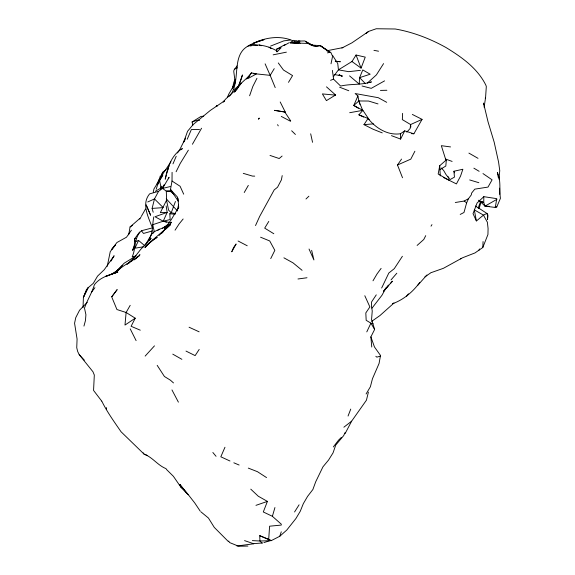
<?xml version="1.0" encoding="UTF-8"?>
<svg xmlns="http://www.w3.org/2000/svg" width="575" height="575" viewBox="0 0 575 575"><rect width="100%" height="100%" fill="white"/><g stroke="black" fill="none" stroke-linecap="round" stroke-linejoin="round"><path stroke-width="0.86" d="M155.365 191.259L159.699 188.737L162.567 188.435L166.29 191.144L171.752 190.742L170.466 189.563L177.366 196.959L178.243 201.157L170.466 189.563L172.018 181.017L172.083 172.342M495.319 207.46L496.728 198.648L483.819 196.672L483.747 202.644L485.027 206.138L495.319 207.46L496.786 206.921L500.43 198.318C499.107 189.606 501.285 180.737 497.346 172.471L498.353 177.653M402.615 113.361L402.335 119.622L410.615 124.552L410.83 127.053M431.149 272.643L443.397 268.317L462.616 257.744L474.972 252.935L482.799 247.516L483.065 241.557M483.446 104.787L483.539 103.09L488.038 121.835L494.177 142.176L498.59 162.164L499.761 170.617L498.971 179.127M484.107 107.187L485.573 97.664L486.313 86.509L485.861 85.172C477.444 68.195 461.79 57.184 446.063 47.56C430.215 38.755 413.166 32.107 395.255 28.994L376.258 28.75L368.654 31.395L351.878 42.866L341.888 48.012M83.023 307.754L83.411 297.332L88.054 287.795L93.287 283.346L97.563 276.108L104.226 269.74L114.123 255.76L110.968 261.107M450.556 146.927L441.341 145.683L445.553 159.031L446.337 159.907L445.819 166.038L439.868 169.647M345.065 432.565L343.685 435.606L335.735 445.072L333.04 452.884L328.562 460.05L322.97 466.807L315.718 481.757L312.872 489.519L307.582 496.383L303.334 503.635L300.243 511.304L295.917 518.521L286.788 530.042L279.773 536.281L271.192 540.658L268.697 539.336L269.596 526.197L281.268 525.076M153.798 216.933C152.116 224.602 153.345 232.731 148.925 239.631M128.685 234.801L130.065 226.967L139.747 218.522M376.28 294.853L371.579 301.933L371.579 306.906L372.241 310.982L371.565 319.527L374.627 329.446L370.875 336.878L374.469 346.969L380.319 355.185L380.398 356.105L379.054 363.522L372.463 378.717L370.386 386.759L366.088 393.99M282.203 175.598L281.412 179.831L277.545 187.22L274.196 189.915L259.648 216.466L255.523 225.565M446.337 159.907L439.738 165.708L438.172 174.017L448.938 180.183L456.428 183.921L460.525 176.158L462.868 169.251L453.941 171.249L454.451 177.143L448.938 180.183L443.433 177.481M177.28 210.996L178.595 204.441M229.461 96.212C242.434 81.643 229.001 52.311 251.634 44.491L257.564 45.411M107.237 266.34L110.256 251.606L115.618 244.763L111.715 249.399L116.941 242.506L126.507 237.202L131.431 230.201M331.013 63.796L332.717 55.624L337.748 63.523L338.445 69.834L333.299 76.755L333.478 79.106L340.63 86.049C350.822 83.684 361.402 85.179 371.436 81.887L369.89 82.577M153.252 192.215L153.949 188.952L159.534 179.788M232.343 88.809L233.845 82.254L235.319 79.271M368.402 392.092L366.447 400.178L351.641 421.166L345.086 433.629M153.187 212.254L152.109 208.409L154.488 198.936L158.585 191.317L162.567 188.435L170.272 186.537M83.95 326.09L85.445 320.577L85.919 314.69L84.489 308.114C87.235 300.1 91.971 292.948 94.386 284.747C100 277.251 109.408 274.857 117.846 272.068L105.663 276.374C114.928 274.117 121.203 266.369 129.698 262.452L126.946 264.191L137.986 256.68L136.225 258.312M160.332 175.849L156.228 189.204M482.986 173.578L492.085 179.831L488.003 187.091L474.792 189.139L471.586 193.128L471.327 194.846L468.474 198.698L466.634 202.831L463.982 212.491L460.201 214.439M166.391 175.001L165.219 179.213C167.397 167.67 171.566 154.761 182.368 148.566L181.29 149.658M166.865 173.312L168.971 165.722L167.325 171.185M281.448 524.321L272.385 516.3L274.943 507.538M240.839 80.328L242.456 74.944L237.806 88.018L240.537 81.097M481.138 201.897L479.054 208.603L475.489 205.987M343.879 427.203L351.641 421.166M178.2 208.768L178.703 207.216L177.919 198.131M175.433 201.487L171.257 212.714L169.819 213.778L170.15 219.535L163.221 221.202L152.655 224.739L154.251 231.322L152.9 233.472M168.547 178.839L169.05 177.294L162.567 188.435M279.773 536.281L281.276 531.817M158.585 191.317L149.637 193.861C141.04 204.024 148.587 217.314 152.361 227.894L141.486 230.74C133.673 237.59 136.189 248.328 132.164 256.896L136.131 255.897M227.448 97.657L228.519 94.58L233.932 85.244L233.098 87.458L235.067 82.117M249.615 95.759L252.827 86.473L256.939 78.315M480.391 201.947L478.292 207.812L487.392 213.742L487.636 219.564M160.267 189.24L161.374 186.178M351.979 61.525L361.071 68.109L365.247 57.119L356.054 55.02L351.979 61.525L338.445 69.834M250.765 489.145L258.283 496.225L267.411 501.393L263.3 511.966L272.385 516.3M348.055 416.041L350.75 409.091M162.667 172.263L158.147 183.849L162.667 172.263L166.175 169.517M482.799 247.516L487.938 234.535L488.082 228.527L487.363 222.209L483.438 215.079L474.317 209.861L476.373 220.929C479.5 218.924 490.367 207.101 487.427 219.14M134.334 246.38L132.631 250.398L134.377 244.979L134.493 238.963L139.624 232.034M172.974 163.868L176.223 156.256M187.22 139.236L191.36 129.54L199.518 129.569M386.709 102.321L378.271 97.692L355.12 93.531L357.916 95.924L353.776 105.462L358.369 108.272M224.962 447.257L220.822 456.794L229.964 460.999M171.853 191.389L166.29 191.144L166.635 200.071L160.332 212.628L167.167 212.383L163.221 221.202L155.02 216.746L167.167 212.383L166.139 205.951M159.44 178.839L157.097 184.043L158.369 181.865M185.509 138.18L179.889 149.371L177.474 152.979M144.929 245.87L138.568 240.451L134.931 248.22L143.93 246.689M366.785 331.89L370.904 323.143L373.168 323.804M176.108 171.745L180.219 163.465L188.363 150.168M270.724 258.613L274.836 250.348L269.732 240.961L260.576 237.209M391.446 135.65L400.61 139.078L404.714 130.856L413.892 133.788L422.064 119.356L412.332 114.432M425.723 235.642L423.789 239.48L417.112 245.439M111.536 296.492L116.941 309.544L126.112 312.484L135.226 318.198L131.114 326.291L140.271 330.187M381.656 288.018L388.815 273.032L394.277 268.662L402.399 256.277M161.237 188.564L159.577 180.471L163.386 173.061L170.897 161.877M414.891 151.218L410.787 159.146L397.49 165.003L402.522 177.768M478.716 250.542L479.536 248.961M162.243 188.514L164.162 184.884L161.64 188.55M139.15 256.098L139.941 254.653L134.5 259.864M139.804 219.125L140.997 216.962M192.417 144.253L201.559 128.232M141.393 216.243L145.54 208.962M130.194 305.325L126.112 312.484L124.991 325.069L135.226 318.198M244.238 192.51L248.321 185.402M372.995 280.801L377.071 273.894L381.117 268.388M144.936 245.518L152.238 233.328C156.199 229.806 161.295 229.073 165.657 226.5M178.703 207.216L171.4 219.413L164.436 229.238L168.252 224.322M485.235 98.232L485.573 97.664M185.042 139.818L183.741 141.982L187.572 131.258L193.186 124.516L210.306 110.429L224.588 100.79L223.308 101.983M288.492 82.34L292.567 75.591L283.453 69.992L278.293 62.941M268.777 221.425L264.701 228.138L273.815 233.737M274.239 68.662L270.164 75.347L275.209 87.594M431.02 226.176L431.969 224.631M294.565 511.973L299.086 504.821M383.575 63.602L376.395 74.901L367.317 83.109M237.108 65.902L233.946 70.164L233.773 71.573L235.254 82.994M175.044 230.187L179.112 223.934L183.145 218.982M199.194 349.42L195.133 355.609L185.998 351.081M382.267 132.89L373.11 129.246L363.975 124.646L368.043 118.472L358.879 114.813L362.904 110.335L353.776 105.462L358.872 100.956L368.582 101.042L378.012 103.917M159.577 180.471L162.811 175.591M397.49 165.003L401.551 159.074M149.601 240.393L151.067 238.316L140.667 249.442L131.639 261L133.443 259.016M392.876 303.614C403.837 299.561 412.843 291.834 419.721 282.548M371.996 308.15L381.901 295.356L385.99 288.018L384.524 289.937M91.375 292.445L94.911 287.68M238.258 87.127L241.248 83.217L249.104 75.979M406.554 296.298L408.466 293.818M333.327 446.933L338.618 440.069L341.349 437.424M246.495 79.077L251.397 72.845L256.428 73.902L270.164 75.347L265.111 63.839M234.614 92.043L237.274 88.694M241.248 83.217L234.226 91.914L237.209 88.665M383.611 291.072L388.714 285.114L383.618 291.173M391.029 279.903L396.815 273.218M384.819 289.757L392.416 281.204L390.72 283.108M223.193 101.868L226.097 98.598L237.159 88.608M417.716 285.337L426.909 275.001M145.152 356.098L154.474 345.848M406.805 132.142L410.147 128.491L410.615 124.552L422.064 119.356M163.286 231.402L159.067 235.434M165.118 229.432L171.544 222.202L161.446 233.371L163.149 231.725M277.15 51.829L281.168 47.675L276.381 49.313L276.697 51.779M116.064 271.975L114.792 273.024L124.178 263.206L134.802 256.673M114.792 273.024L122.497 265.463M157.866 230.388L159.117 229.145M87.242 302.299L79.58 310.213L75.763 317.623L74.57 323.243L77.079 339.02L76.741 347.695L77.639 351.404L79.213 354.66L92.97 371.766L94.314 375.037L93.567 390.425L101.703 401.084M117.271 271.307L120.132 268.547L111.6 274.598M135.772 256.198L129.519 262.214L132.832 259.526M305.986 199L308.883 196.212M165.988 228.972L170.581 224.595L146.366 245.46L148.372 243.901M483.819 196.672L477.077 203.004L473.024 213.648L476.373 220.929M233.831 89.887L238.726 85.618M283.949 45.597L288.902 42.845M282.109 156.041L279.184 158.528L270.013 155.43M365.923 33.645L368.654 31.395M149.708 242.858L156.4 237.647M248.005 46.165C260.993 38.36 277.747 34.471 292.287 40.516M162.567 228.304L168.116 224.286M371.73 321.332L379.967 315.538L393.954 303.054L392.703 303.701M424.903 276.87L430.704 272.873M368.043 118.472C375.762 128.103 387.701 135.65 400.459 133.752L404.714 130.856M130.065 226.967L132.617 225.249M460.582 258.923L461.452 258.333M192.79 125.271L192.093 121.95L201.027 116.416L203.715 116.208M478.853 200.172L485.027 206.138L496.958 199.295M152.418 240.192L157.37 237.36M384.582 80.867L371.249 88.349L362.063 85.998M455.299 202.508L464.19 201.042L468.474 198.698M276.381 49.313L285.157 44.541M234.478 69.151L237.425 67.807M147.739 201.969L154.488 198.936L163.221 207.618L152.109 208.409M330.546 80.335L333.478 79.106M138.568 240.451L135.369 241.673L134.493 238.963L136.505 238.359M247.911 546.063L238.668 546.25L229.511 542.527L228.728 541.032M270.566 46.093L283.849 40.854L290.131 40.063M255.961 505.346L267.411 501.393M192.093 121.95L198.023 120.017L199.633 120.391M263.911 542.606L271.055 540.299M380.398 356.105L376.848 357.147L375.834 356.292M152.404 230.949L143.491 233.45L141.486 230.74M311.535 45.375L316.753 46.604L320.447 45.641L329.784 52.368L327.441 52.864M298.655 43.369L294.652 41.709L290.044 42.766L293.516 40.358L296.441 40.897L300.157 43.233M342.923 47.61L326.614 50.808M273.161 54.833L286.379 52.167M349.686 112.714L362.904 110.335L369.186 119.686M236.95 546.006L253.819 543.777L244.548 540.615M297.979 278.983L306.993 277.754M277.689 51.347C269.222 46.359 259.332 43.528 249.564 45.813L251.311 45.849M360.453 70.351L348.673 71.674L338.646 69.877M296.628 41.105L304.851 40.954L313.217 45.684M363.975 124.646L373.405 123.869M253.287 543.684L262.545 542.951M380.442 90.412L386.874 90.268M254.725 176.137L252.461 176.087L243.283 173.355M485.027 206.138L489.239 206.339M411.427 133.659L413.892 133.788M252.36 540.615L259.95 541.01L271.192 540.658L259.713 535.67L259.95 541.01L262.02 543.08M310.68 45.015L320.447 45.641M335.958 61.453L340.35 61.726L335.218 61.187M253.295 73.672L256.428 73.902L247.688 78.696L251.397 72.845L251.728 73.564M495.111 206.792L496.786 206.921M169.819 213.778L175.138 214.252M296.894 43.448L290.044 42.766L307.589 43.441L316.753 46.604M298.389 40.918L300.006 41.098M285.286 112.096L274.562 110.357L285.286 112.096L280.197 101.976M334.212 74.534L341.744 75.864L339.192 75.023M373.951 50.348L378.544 51.204M170.114 222.554L163.221 221.202L166.513 222.202M445.553 159.031L452.115 161.424M175.433 213.627L171.257 212.714L168.597 210.162L166.434 199.683M469.682 179.939L478.86 182.706M339.077 75.038L342.412 76.166L339.264 74.915M147.502 455.479L144.167 454.207L121.045 431.76C114.188 421.748 107.166 412.088 101.804 401.192M339.631 87.213L348.795 90.742M478.738 200.697L483.747 202.644L482.296 201.653M248.285 468.107L257.442 471.68L266.548 477.588M259.713 535.67L268.697 539.336M233.838 462.803L239.114 465.024M189.067 327.218L199.137 331.825M358.879 114.813L363.637 117.063M259.246 44.857L261.158 45.763M238.086 240.997L247.221 245.769M281.268 116.416L290.397 121.203M305.656 41.723L313.368 45.878M283.906 257.823L293.027 262.861L302.098 270.315M172.766 354.143L181.887 359.325M468.891 153.101L478.019 158.333M294.652 41.709L297.527 43.377M166.103 468.675C157.687 465.398 152.655 457.269 144.167 454.207L143.197 452.848M473.872 168.173L479.147 171.307M269.014 47.121L271.228 48.645M329.784 52.368L320.692 45.971L330.869 52.512L332.314 55.689M172.018 181.017L180.112 186.278L183.698 194.185M464.19 201.042L466.634 202.831M170.2 191.195L173.664 193.976M200.891 511.815L208.445 518.039L214.259 527.376L228.39 541.578M349.55 75.878L359.217 84.094L359.598 77.639L362.782 69.927L370.178 74.218L359.598 77.639L365.441 83.684M173.506 382.936L170.423 380.19L164.414 376.481L157.183 365.348M326.478 86.839L335.613 95.019M291.64 130.769L295.413 134.471M166.283 469.272L173.384 476.301L181.269 487.715L188.356 494.773L194.781 503.01L200.201 511.103M441.233 167.979L443.641 170.452L446.006 174.556L449.219 178.545L447.961 176.554M177.129 210.579L166.254 198.806M79.213 354.66L84.345 360.144M212.858 452.489L216.056 456.306M188.356 494.773L179.846 484.481L181.269 487.715M186.954 493.343L179.846 484.481L180.78 486.414M284.733 111.902L290.713 120.937M374.627 329.446L370.904 323.143L366.174 320.304L365.815 312.937L369.876 306.928L364.809 295.73M277.596 124.66L278.243 125.875M171.961 389.929L178.394 402.148M130.216 328.864L136.11 340.637M309.034 249.025L313.914 259.943L311.636 250.312M357.916 95.924L358.872 100.956L362.645 110.307M356.054 55.02L361.071 68.109M453.941 171.249L454.545 172.852M358.872 100.956L359.857 104.398M310.68 133.817L312.548 142.312M332.364 70.351L333.299 76.755M106.339 407.582L106.519 409.213M370.875 336.878L371.759 347.027M439.738 165.708L440.277 175.936M400.459 133.752L400.61 139.078M499.61 188.162L499.711 194.357M86.422 289.635L83.411 297.332L88.054 287.795L86.422 289.635M233.543 247.595L231.747 251.814L236.124 243.994L233.543 247.595M111.917 296.578L117.084 289.721L111.917 296.578M258.815 118.68L258.57 119.205L259.21 118.055L258.815 118.68M148.415 243.735L144.936 247.681L151.203 241.169L148.415 243.735M216.818 106.016L216.157 106.504L217.443 105.606L216.818 106.016M335.376 95.112L326.42 100.639L322.395 93.926L335.376 95.112M258.657 41.256L253.417 43.269L264.004 39.653L258.657 41.256M150.578 215.122L146.201 205.016L150.578 215.122"/></g></svg>
